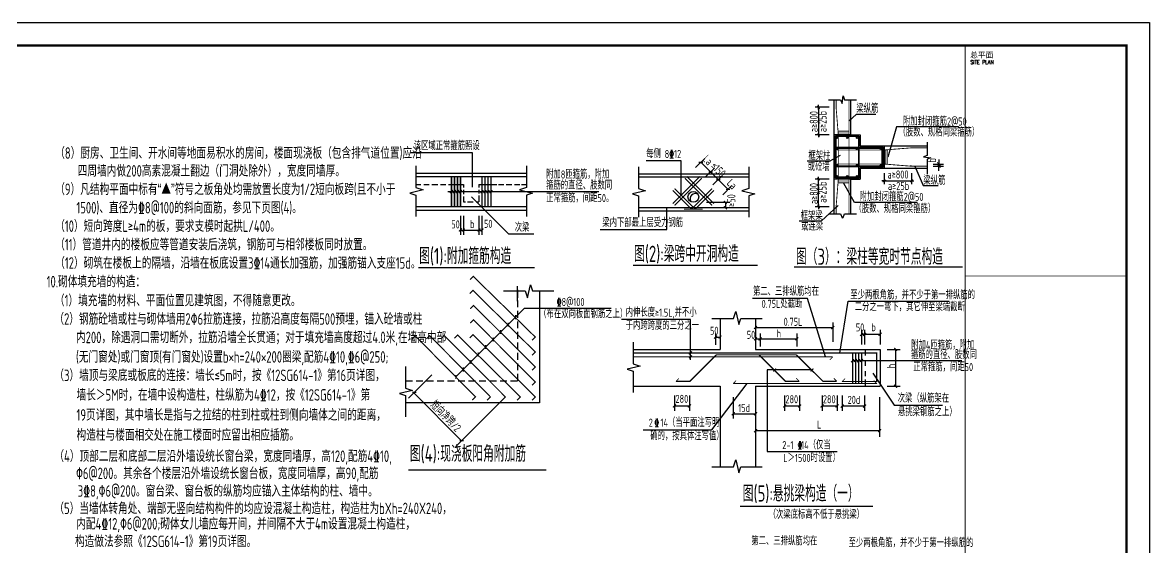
# Model space of a CAD drawing. Header units: millimetres. Extents: x 4533265 to 4958735, y 18976699 to 19555898.
# Drawn here: x 4828686 to 4877616, y 19463146 to 19485932 of the extents above; entities that cross this region are included whole.
import ezdxf

# ---------------------------------------------------------------- set-up
doc = ezdxf.new("R2010")
doc.units = ezdxf.units.MM
doc.header["$LTSCALE"] = 1000
doc.header["$MEASUREMENT"] = 0
for name, color, linetype in [('3T_WOOD', 21, 'Continuous'), ('TK', 4, 'Continuous'), ('图形', 2, 'Continuous'), ('文字', 4, 'Continuous'), ('砌体-小孔砖', 50, 'Continuous'), ('表格', 7, 'Continuous'), ('阳角加筋', 7, 'Continuous')]:
    doc.layers.add(name, color=color, linetype=linetype)
doc.styles.add('ROMANS', font='romans', dxfattribs={"width": 0.65, "height": 231.275})
doc.styles.add('TSSD_REIN', font='tssdeng.shx', dxfattribs={"width": 0.7, "bigfont": 'tssdchn.shx'})
doc.styles.add('图签宋体', font='', dxfattribs={"height": 300})
doc.styles.get('图签宋体').set_extended_font_data('NSimSun')

# ---------------------------------------------------------------- blocks, each defined once
blk = doc.blocks.new('DIMBLK')
blk.add_line((-2, 0), (0, 0))
at = {"const_width": 0.35}
blk.add_lwpolyline([(-0.71, -0.71), (0.71, 0.71)], dxfattribs=at)
blk = doc.blocks.new('DMTK2')
blk.add_line((-10, 0), (10, 0))
at = {"const_width": 4}
blk.add_lwpolyline([(-5.7, -5.7), (5.7, 5.7)], dxfattribs=at)
blk = doc.blocks.new('_ArchTick')
at = {"color": 0, "linetype": 'ByBlock', "const_width": 0.4}
blk.add_lwpolyline([(-0.5, -0.5), (0.5, 0.5)], dxfattribs=at)
blk = doc.blocks.new('GeYuanFrame_32550481', base_point=(20.09, 4.53))
at = {"layer": 'TK'}
blk.add_lwpolyline([(20.09, 4.53), (20.09, 598.53), (861.09, 598.53), (861.09, 4.53)], close=True, dxfattribs=at)
at = {"layer": 'TK', "const_width": 1}
blk.add_lwpolyline([(45.09, 588.53), (851.09, 588.53), (851.09, 14.53), (45.09, 14.53)], close=True, dxfattribs=at)
at = {"layer": 'TK'}
for points, const_width in [([(781.09, 588.53), (781.09, 14.53)], 0.4), ([(781.09, 488.5), (851.09, 488.5)], 0.35)]:
    blk.add_lwpolyline(points, dxfattribs=dict(at, const_width=const_width))
at = {"layer": 'TK', "style": '图签宋体'}
blk.add_text('总平面', height=2.4, dxfattribs=at).set_placement((783.23, 583.28))
at = {"layer": 'TK', "style": 'ROMANS', "width": 0.76}
blk.add_text('SITE PLAN', height=1.697, dxfattribs=at).set_placement((783.35, 580.49))

msp = doc.modelspace()

# ---------------------------------------------------------------- linework, layer by layer
at = {"layer": '图形', "color": 3, "linetype": 'Continuous'}
for p, q in [((4864569.7, 19481652), (4864900.8, 19481956.4)), ((4864900.8, 19481956.4), (4865730.4, 19481956.4)), ((4866638.6, 19481398), (4866249.7, 19480094)), ((4869317.8, 19481398), (4866638.6, 19481398)), ((4848216.2, 19480275.1), (4845541.4, 19480275.1)), ((4848216.2, 19478784), (4848216.2, 19480275.1)), ((4857907.9, 19479637.7), (4858305.2, 19480035.1)), ((4863723.7, 19479907.3), (4862758.8, 19479907.3)), ((4863723.7, 19479907.3), (4864198.7, 19480171.5)), ((4845766.2, 19479707.1), (4845766.2, 19478768.7)), ((4850566.2, 19479707.1), (4850566.2, 19478768.7)), ((4855423.4, 19479672.6), (4855423.4, 19478734.3)), ((4858137.1, 19479867), (4859316.6, 19478687.5)), ((4858332.1, 19479213.4), (4858729.5, 19479610.8)), ((4860223.4, 19479672.6), (4860223.4, 19478734.3)), ((4867432.8, 19479694), (4867794.6, 19478862.6)), ((4845766.2, 19479392.5), (4850566.2, 19479392.5)), ((4847308.5, 19479236.8), (4847308.5, 19477939.5)), ((4847438.5, 19479236.8), (4847438.5, 19477939.5)), ((4847568.5, 19479236.8), (4847568.5, 19477939.5)), ((4847698.5, 19479236.8), (4847698.5, 19477939.5)), ((4855423.4, 19479358), (4860223.4, 19479358)), ((4858663, 19478882.5), (4859060.4, 19479279.9)), ((4864806.2, 19478124.3), (4864331.3, 19478974)), ((4866089.7, 19479397.7), (4866089.7, 19478908.9)), ((4866099.7, 19479058.9), (4867279.7, 19479058.9)), ((4867289.7, 19479397.7), (4867289.7, 19478908.9)), ((4846074.5, 19478666.1), (4845507.2, 19478531.5)), ((4845507.2, 19478531.5), (4845766.2, 19478445.3)), ((4845766.2, 19478899.5), (4845985.3, 19478899.5)), ((4845766.2, 19478768.7), (4846074.5, 19478666.1)), ((4845766.2, 19478445.3), (4845766.2, 19477515.8)), ((4846103.5, 19478899.5), (4846339.8, 19478899.5)), ((4846451, 19478899.5), (4846715.1, 19478899.5)), ((4846840.2, 19478899.5), (4847062.6, 19478899.5)), ((4847147.6, 19478593.1), (4853704.3, 19478593.1)), ((4847180.7, 19478899.5), (4847828.5, 19478899.5)), ((4847828.5, 19478899.5), (4847828.5, 19478765.7)), ((4847828.5, 19478668.4), (4847828.5, 19478487.9)), ((4848504, 19478899.5), (4849272.7, 19478899.5)), ((4848504, 19478899.5), (4848504, 19478772.6)), ((4848504, 19478675.4), (4848504, 19478508.7)), ((4849356.1, 19478899.5), (4849585.5, 19478899.5)), ((4849689.8, 19478899.5), (4849926.1, 19478899.5)), ((4850044.2, 19478899.5), (4850280.5, 19478899.5)), ((4850566.2, 19478768.7), (4850258, 19478666.1)), ((4850258, 19478666.1), (4850825.3, 19478531.5)), ((4850357, 19478899.5), (4850566.2, 19478899.5)), ((4850825.3, 19478531.5), (4850566.2, 19478445.3)), ((4850566.2, 19478445.3), (4850566.2, 19477515.8)), ((4855731.7, 19478631.7), (4855164.3, 19478497.1)), ((4855164.3, 19478497.1), (4855423.4, 19478410.8)), ((4855423.4, 19478734.3), (4855731.7, 19478631.7)), ((4859087.3, 19478458.2), (4859484.7, 19478855.6)), ((4860223.4, 19478734.3), (4859915.1, 19478631.7)), ((4859915.1, 19478631.7), (4860482.5, 19478497.1)), ((4860482.5, 19478497.1), (4860223.4, 19478410.8)), ((4867794.6, 19478862.6), (4868434.3, 19478862.6)), ((4847828.5, 19478376.8), (4847828.5, 19478147.1)), ((4847828.5, 19478147.1), (4847917.5, 19478147.1)), ((4848007.8, 19478147.1), (4848251.1, 19478147.1)), ((4848183.7, 19478362.6), (4849790.4, 19476760)), ((4848383, 19478147.1), (4848504, 19478147.1)), ((4848504, 19478425.4), (4848504, 19478147.1)), ((4855423.4, 19478410.8), (4855423.4, 19477481.4)), ((4858387.9, 19478128.5), (4859397, 19478128.5)), ((4859204.1, 19478128.5), (4859204.1, 19477895.9)), ((4860223.4, 19478410.8), (4860223.4, 19477481.4)), ((4863377.3, 19477324), (4864097.7, 19477985.4)), ((4867526.4, 19478124.3), (4864806.2, 19478124.3)), ((4845766.2, 19477792.5), (4850566.2, 19477792.5)), ((4847698.5, 19477539.4), (4847698.5, 19476715)), ((4847828.5, 19477539.4), (4847828.5, 19476715)), ((4848504, 19477539.4), (4848504, 19476715)), ((4848634, 19477539.4), (4848634, 19476715)), ((4855423.4, 19477758), (4860223.4, 19477758)), ((4862406.6, 19477323.8), (4863377.3, 19477323.8)), ((4847698.5, 19476925.7), (4848634, 19476925.7)), ((4849790.4, 19476760), (4850884.6, 19476760)), ((4862764.6, 19473957.2), (4860385.6, 19473957.2)), ((4863555.7, 19471424.9), (4862764.6, 19473957.2)), ((4864177.5, 19471585.1), (4864541, 19473830.5)), ((4864541, 19473830.5), (4868916, 19473830.5)), ((4858612.6, 19473084.6), (4859550.9, 19473084.6)), ((4858969.1, 19473084.6), (4858969.1, 19471744.4)), ((4859550.9, 19473084.6), (4859653.6, 19473392.8)), ((4859653.6, 19473392.8), (4859788.1, 19472825.5)), ((4859788.1, 19472825.5), (4859874.4, 19473084.6)), ((4859874.4, 19473084.6), (4860803.8, 19473084.6)), ((4860512.4, 19473084.6), (4860512.4, 19471744.4)), ((4857689, 19473034.3), (4854690.9, 19473034.3)), ((4857689, 19471291.8), (4857689, 19473034.3)), ((4860512.4, 19472693), (4863861.6, 19472693)), ((4863861.6, 19472915.6), (4863861.6, 19472070.7)), ((4865115, 19472588.5), (4865115, 19471949.5)), ((4865245, 19472588.5), (4865245, 19471949.5)), ((4865920.5, 19472588.5), (4865920.5, 19471949.5)), ((4858772.6, 19472438.7), (4858772.6, 19471942.1)), ((4858772.6, 19472279.4), (4858969.9, 19472279.4)), ((4858969.9, 19472438.7), (4858969.9, 19471942.1)), ((4860512.4, 19472200.3), (4862309.8, 19472200.3)), ((4860709.8, 19472438.7), (4860709.8, 19471863)), ((4862309.8, 19472438.7), (4862309.8, 19471863)), ((4865115, 19472397.6), (4865920.5, 19472397.6)), ((4855199.4, 19472059), (4855199.4, 19471120.6)), ((4855199.4, 19471744.4), (4858969.1, 19471744.4)), ((4860512.4, 19471744.4), (4865920.5, 19471744.4)), ((4865265.4, 19471744.4), (4865265.4, 19471472.2)), ((4865920.5, 19471744.4), (4865920.5, 19470144.4)), ((4866233.1, 19471744.4), (4866787.5, 19471744.4)), ((4866595.7, 19471744.4), (4866595.7, 19470144.4)), ((4855199.4, 19471120.6), (4855507.7, 19471018)), ((4864725, 19471588.7), (4864725, 19470291.4)), ((4864725, 19471257.4), (4869471, 19471257.4)), ((4864855, 19471588.7), (4864855, 19470291.4)), ((4864985, 19471588.7), (4864985, 19470291.4)), ((4865115, 19471588.7), (4865115, 19470291.4)), ((4865265.4, 19471270.1), (4865265.4, 19471027.6)), ((4855507.7, 19471018), (4854940.3, 19470883.4)), ((4854940.3, 19470883.4), (4855199.4, 19470797.2)), ((4855199.4, 19470797.2), (4855199.4, 19469867.7)), ((4861018.9, 19470851.7), (4861018.9, 19467304.1)), ((4862944.9, 19470851.7), (4861018.9, 19470851.7)), ((4865265.4, 19470803.1), (4865265.4, 19470578.5)), ((4865600.3, 19470714.5), (4866537.1, 19469321)), ((4855199.4, 19470144.4), (4858969.1, 19470144.4)), ((4860137.4, 19470262.7), (4858599.3, 19468248.2)), ((4858969.1, 19470144.4), (4858969.1, 19466639.8)), ((4860512.4, 19470144.4), (4860512.4, 19466639.8)), ((4860512.4, 19470144.4), (4865920.5, 19470144.4)), ((4865265.4, 19470439.3), (4865265.4, 19470144.4)), ((4866233.1, 19470144.4), (4866787.5, 19470144.4)), ((4856989.2, 19469746.9), (4856989.2, 19469076.2)), ((4857641.9, 19469746.9), (4857641.9, 19469076.2)), ((4859545.8, 19469663.5), (4859545.8, 19468739.5)), ((4861774.2, 19469746.9), (4861774.2, 19469076.2)), ((4862426.8, 19469746.9), (4862426.8, 19469076.2)), ((4863402, 19469746.9), (4863402, 19469076.2)), ((4864054.6, 19469746.9), (4864054.6, 19469076.2)), ((4864274.1, 19469746.9), (4864274.1, 19469076.2)), ((4865245, 19469746.9), (4865245, 19469076.2)), ((4865898.9, 19469663.1), (4865898.9, 19467945.9)), ((4856989.2, 19469286.9), (4857641.9, 19469286.9)), ((4861774.2, 19469286.9), (4862426.8, 19469286.9)), ((4863402, 19469286.9), (4864054.6, 19469286.9)), ((4864274.1, 19469286.9), (4865245, 19469286.9)), ((4866537.1, 19469321), (4868632.6, 19469321)), ((4859545.8, 19468950.2), (4860512.4, 19468950.2)), ((4855632.3, 19468248.2), (4858599.3, 19468248.2)), ((4865898.9, 19468215.3), (4860512.4, 19468215.3)), ((4861018.9, 19467304.1), (4864050.6, 19467304.1)), ((4859550.9, 19466639.8), (4859653.6, 19466948.1)), ((4859653.6, 19466948.1), (4859788.1, 19466380.8)), ((4858612.6, 19466639.8), (4859550.9, 19466639.8)), ((4859788.1, 19466380.8), (4859874.4, 19466639.8)), ((4859874.4, 19466639.8), (4860803.8, 19466639.8))]:
    msp.add_line(p, q, dxfattribs=at)
at = {"layer": '图形', "color": 3, "linetype": 'Continuous', "ltscale": 0.6}
msp.add_line((4866033.7, 19480518), (4866033.7, 19479670), dxfattribs=at)
at = {"layer": '图形', "color": 3, "linetype": 'Continuous'}
for points in [[(4863682.5, 19482581.3), (4864207.4, 19482581.3), (4864270.6, 19482421), (4864317.1, 19482743.9), (4864374.1, 19482581.3), (4864901.5, 19482581.3)], [(4867966.1, 19480746.3), (4867966.1, 19480166.9), (4867805.8, 19480103.7), (4868128.7, 19480057.2), (4867966.1, 19480000.2), (4867966.1, 19479354.9)], [(4857283.9, 19478441.3), (4857283.9, 19479927.1), (4855760.8, 19479927.1)], [(4853770, 19476949.6), (4856657.8, 19476949.6), (4856657.8, 19477895.9)], [(4863682.5, 19477631.4), (4864207.4, 19477631.4), (4864270.6, 19477454.2), (4864317.1, 19477468.8), (4864374.1, 19477631.4), (4864901.5, 19477631.4)]]:
    msp.add_lwpolyline(points, dxfattribs=at)
at = {"layer": '图形', "color": 3, "linetype": 'Continuous', "ltscale": 0.6, "const_width": 36}
for points in [[(4864009.7, 19477631.4), (4864009.7, 19477934), (4864105.7, 19479134), (4864105.7, 19481054), (4864009.7, 19482254), (4864009.7, 19482581.3)], [(4864569.7, 19477631.4), (4864569.7, 19482581.3)], [(4864092.9, 19481214), (4864569.7, 19481214)], [(4864099.3, 19481134), (4864569.7, 19481134)], [(4864055.3, 19480398), (4866089.7, 19480398), (4867289.7, 19480494), (4867966.1, 19480494)], [(4866169.7, 19480404.4), (4866169.7, 19479783.6)], [(4866249.7, 19480410.8), (4866249.7, 19479777.2)], [(4864055.3, 19479790), (4866089.7, 19479790), (4867289.7, 19479694), (4867966.1, 19479694)], [(4864092.9, 19478974), (4864569.7, 19478974)], [(4864099.3, 19479054), (4864569.7, 19479054)]]:
    msp.add_lwpolyline(points, dxfattribs=at)
at = {"layer": '图形', "color": 3, "linetype": 'Continuous', "const_width": 36}
msp.add_lwpolyline([(4864004.4, 19479207.8), (4864004.4, 19480985.3), (4864983.6, 19480985.3), (4864983.6, 19479204)], close=True, dxfattribs=at)
at = {"layer": '图形', "color": 3, "linetype": 'Continuous'}
for points, const_width in [([(4864007.9, 19480501.9), (4866015.8, 19480501.9), (4866015.8, 19479683.9), (4864000.2, 19479683.9)], 36), ([(4845766.2, 19479236.8), (4850566.2, 19479236.8)], 55), ([(4847308.5, 19479236.8), (4847308.5, 19477939.5)], 55), ([(4847438.5, 19479236.8), (4847438.5, 19477939.5)], 55), ([(4847568.5, 19479236.8), (4847568.5, 19477939.5)], 55), ([(4847698.5, 19479236.8), (4847698.5, 19477939.5)], 55), ([(4848634, 19479236.8), (4848634, 19477939.5)], 55), ([(4848764, 19479236.8), (4848764, 19477939.5)], 55), ([(4848894, 19479236.8), (4848894, 19477939.5)], 55), ([(4849024, 19479236.8), (4849024, 19477939.5)], 55), ([(4855423.4, 19479227.2), (4860223.4, 19479227.2)], 55), ([(4858098.3, 19479255.7), (4856918.9, 19478076.3)], 50), ([(4858177.1, 19479176.9), (4856997.6, 19477997.5)], 50), ([(4857447.1, 19479176.9), (4858626.5, 19477997.5)], 50), ([(4857525.9, 19479255.7), (4858705.3, 19478076.3)], 50), ([(4857733.5, 19477834.1), (4856918.9, 19478648.7)], 50), ([(4857877.3, 19477847.8), (4856997.6, 19478727.5)], 50), ([(4857733.1, 19477834.1), (4858626.5, 19478727.5)], 50), ([(4857890.7, 19477834.1), (4858705.3, 19478648.7)], 50), ([(4845766.2, 19477939.5), (4850566.2, 19477939.5)], 55), ([(4855423.4, 19477895.9), (4860223.4, 19477895.9)], 55), ([(4857412.1, 19477834.1), (4858212.1, 19477834.1)], 50), ([(4845867.1, 19475297.1), (4850916.7, 19475297.1)], 60), ([(4855197.8, 19475391.5), (4860603.5, 19475391.5)], 60), ([(4862178.8, 19475325.1), (4869509.8, 19475325.1)], 60), ([(4864725, 19471588.7), (4864725, 19470291.4)], 55), ([(4864855, 19471588.7), (4864855, 19470291.4)], 55), ([(4864985, 19471588.7), (4864985, 19470291.4)], 55), ([(4865115, 19471588.7), (4865115, 19470291.4)], 55), ([(4855199.4, 19471420.4), (4863861.6, 19471420.4)], 35), ([(4858808, 19471501), (4857661.7, 19470360.4), (4857063.5, 19470360.4)], 60), ([(4858793.1, 19471507.6), (4860693.1, 19471507.6)], 35), ([(4859895.9, 19471507.6), (4862286.4, 19471507.6)], 35), ([(4860666.9, 19471507.6), (4861810.4, 19470360.4), (4862408.7, 19470360.4)], 60), ([(4862286.4, 19471507.6), (4863438.3, 19470360.4), (4864036.5, 19470360.4)], 60), ([(4863733.9, 19471286.3), (4863861.6, 19471420.4)], 35), ([(4857056.1, 19470352.6), (4857183.8, 19470486.7)], 35), ([(4859540.5, 19470254.9), (4859668.2, 19470389)], 35), ([(4862408.7, 19470360.4), (4862281, 19470494.4)], 35), ([(4864036.5, 19470360.4), (4863908.8, 19470494.4)], 35), ([(4864266.8, 19470341.1), (4864394.4, 19470475.2)], 35), ([(4859838.5, 19464928), (4865611.9, 19464928)], 60)]:
    msp.add_lwpolyline(points, dxfattribs=dict(at, const_width=const_width))
for points in [[(4864274.1, 19470348.9, 35, 35, 0), (4865769, 19470348.9, 55, 55, 0), (4865769, 19471588.7, 55, 55, 0), (4855199.4, 19471588.7, 0, 0, 0)], [(4859547.9, 19470262.7, 55, 55, 0), (4865769, 19470262.7, 35, 35, 0), (4865641.3, 19470396.7, 0, 0, 0)]]:
    msp.add_lwpolyline(points, format="xyseb", dxfattribs=at)
msp.add_circle((4857812.1, 19478362.5), 234, dxfattribs=at)
msp.add_arc((4857901.4, 19478273.2), 234, 60.67492, 209.37104, dxfattribs=at)
at = {"layer": '文字'}
for p, q in [((4863246.4, 19482154), (4863246.4, 19482354)), ((4863929.7, 19477631.4), (4863929.7, 19482581.3)), ((4864649.7, 19481054), (4864649.7, 19482581.3)), ((4863704.6, 19482254), (4863096.4, 19482254)), ((4863246.4, 19482244), (4863246.4, 19481064)), ((4863704.6, 19481054), (4863096.4, 19481054)), ((4863246.4, 19481154), (4863246.4, 19480954)), ((4864649.7, 19481054), (4863929.7, 19481054)), ((4864649.7, 19481054), (4865049.7, 19481054)), ((4865049.7, 19481054), (4865049.7, 19480574)), ((4865049.7, 19480574), (4866089.7, 19480574)), ((4866089.7, 19479614), (4866089.7, 19480574)), ((4866089.7, 19480574), (4867966.1, 19480574)), ((4865049.7, 19479614), (4866089.7, 19479614)), ((4865049.7, 19479134), (4865049.7, 19479614)), ((4866089.7, 19479614), (4867966.1, 19479614)), ((4867289.7, 19479694), (4867224, 19479694)), ((4868220.1, 19479790), (4868671.3, 19479790)), ((4868222.2, 19479694), (4868671.3, 19479694)), ((4868471.3, 19479790), (4868471.3, 19479694)), ((4863704.6, 19479134), (4863096.4, 19479134)), ((4863246.4, 19477944), (4863246.4, 19479124)), ((4864649.7, 19479134), (4863929.7, 19479134)), ((4864649.7, 19479134), (4865049.7, 19479134)), ((4864649.7, 19477631.4), (4864649.7, 19479134)), ((4866189.7, 19479058.9), (4865989.7, 19479058.9)), ((4867189.7, 19479058.9), (4867389.7, 19479058.9)), ((4863704.6, 19477934), (4863096.4, 19477934))]:
    msp.add_line(p, q, dxfattribs=at)
at = {"layer": '文字', "color": 6}
for p, q in [((4863985.7, 19480998), (4864993.7, 19480998)), ((4863985.7, 19479190), (4863985.7, 19480998)), ((4864017.7, 19479222), (4864017.7, 19480966)), ((4864993.7, 19480998), (4864993.7, 19479190)), ((4864017.7, 19480518), (4864961.7, 19480518)), ((4864017.7, 19480486), (4864961.7, 19480486)), ((4864993.7, 19480518), (4866033.7, 19480518)), ((4864993.7, 19480486), (4866001.7, 19480486)), ((4866001.7, 19480486), (4866001.7, 19479702)), ((4864961.7, 19479702), (4864017.7, 19479702)), ((4864961.7, 19479670), (4864017.7, 19479670)), ((4866001.7, 19479702), (4864993.7, 19479702)), ((4866033.7, 19479670), (4864993.7, 19479670)), ((4864993.7, 19479190), (4863985.7, 19479190)), ((4864961.7, 19479222), (4864017.7, 19479222))]:
    msp.add_line(p, q, dxfattribs=at)
at = {"layer": '文字', "const_width": 40}
for points in [[(4863303, 19482197.4), (4863189.8, 19482310.6)], [(4863189.8, 19481110.6), (4863303, 19480997.4)], [(4866146.3, 19479115.5), (4866033.2, 19479002.3)], [(4867233.2, 19479002.3), (4867346.3, 19479115.5)]]:
    msp.add_lwpolyline(points, dxfattribs=at)
at = {"layer": '文字'}
msp.add_lwpolyline([(4865049.7, 19479614), (4865049.7, 19479134), (4863929.7, 19479134), (4863929.7, 19481054), (4865049.7, 19481054), (4865049.7, 19480574), (4866089.7, 19480574), (4866089.7, 19479614)], close=True, dxfattribs=at)
at = {"layer": '文字', "const_width": 34}
for points in [[(4864040.6, 19480928.9, 1), (4864074.6, 19480928.9, 1)], [(4864474.9, 19480928.9, 1), (4864508.9, 19480928.9, 1)], [(4864904.8, 19480928.9, 1), (4864938.8, 19480928.9, 1)], [(4864040.6, 19480448.9, 1), (4864074.6, 19480448.9, 1)], [(4864904.8, 19480448.9, 1), (4864938.8, 19480448.9, 1)], [(4865944.8, 19480448.9, 1), (4865978.8, 19480448.9, 1)], [(4864040.6, 19479739.1, 1), (4864074.6, 19479739.1, 1)], [(4864904.8, 19479739.1, 1), (4864938.8, 19479739.1, 1)], [(4865944.8, 19479739.1, 1), (4865978.8, 19479739.1, 1)], [(4864040.6, 19479259.1, 1), (4864074.6, 19479259.1, 1)], [(4864474.9, 19479259.1, 1), (4864508.9, 19479259.1, 1)], [(4864904.8, 19479259.1, 1), (4864938.8, 19479259.1, 1)]]:
    msp.add_lwpolyline(points, format="xyb", close=True, dxfattribs=at)
at = {"layer": '文字'}
for centre in [(4864057.6, 19480928.9), (4864491.9, 19480928.9), (4864921.8, 19480928.9), (4864057.6, 19480448.9), (4864921.8, 19480448.9), (4865961.8, 19480448.9), (4864057.6, 19479739.1), (4864921.8, 19479739.1), (4865961.8, 19479739.1), (4864057.6, 19479259.1), (4864491.9, 19479259.1), (4864921.8, 19479259.1)]:
    msp.add_circle(centre, 32, dxfattribs=at)
at = {"layer": '阳角加筋', "color": 3, "linetype": 'Continuous'}
for p, q in [((4850606.1, 19473975.5), (4850740.6, 19474542.8)), ((4850740.6, 19474542.8), (4850826.9, 19474283.8)), ((4849565.1, 19474283.8), (4850503.4, 19474283.8)), ((4850170.1, 19473831), (4850170.1, 19474482.1)), ((4850170.1, 19474324.1), (4850170.1, 19474026.5)), ((4850170.1, 19474283.8), (4850170.1, 19473988.9)), ((4850503.4, 19474283.8), (4850606.1, 19473975.5)), ((4850826.9, 19474283.8), (4851756.4, 19474283.8)), ((4851130.1, 19474283.8), (4851130.1, 19469421.5)), ((4850170.1, 19473868.5), (4850170.1, 19473570.8)), ((4850170.1, 19473412.9), (4850170.1, 19473115.2)), ((4850170.1, 19472957.3), (4850170.1, 19472659.6)), ((4850170.1, 19472501.6), (4850170.1, 19472204)), ((4850170.1, 19472046), (4850170.1, 19471748.3)), ((4850170.1, 19471590.4), (4850170.1, 19471292.7)), ((4850170.1, 19471134.8), (4850170.1, 19470837.1)), ((4845310.9, 19471001.3), (4845310.9, 19470063)), ((4845310.9, 19471001.3), (4845310.9, 19470063)), ((4845440.7, 19469624.1), (4846462.8, 19470646.2)), ((4850170.1, 19470679.1), (4850170.1, 19470381.5)), ((4845310.9, 19470381.5), (4845613.8, 19470381.5)), ((4845771.8, 19470381.5), (4846069.5, 19470381.5)), ((4846227.4, 19470381.5), (4846525.1, 19470381.5)), ((4846683, 19470381.5), (4846980.7, 19470381.5)), ((4847138.7, 19470381.5), (4847436.3, 19470381.5)), ((4847594.3, 19470381.5), (4847892, 19470381.5)), ((4848049.9, 19470381.5), (4848347.6, 19470381.5)), ((4848505.5, 19470381.5), (4848803.2, 19470381.5)), ((4848961.2, 19470381.5), (4849258.8, 19470381.5)), ((4849416.8, 19470381.5), (4849714.5, 19470381.5)), ((4849872.4, 19470381.5), (4850170.1, 19470381.5)), ((4845619.2, 19469960.4), (4845051.8, 19469825.8)), ((4845619.2, 19469960.4), (4845051.8, 19469825.8)), ((4845051.8, 19469825.8), (4845310.9, 19469739.6)), ((4845051.8, 19469825.8), (4845310.9, 19469739.6)), ((4845310.9, 19470063), (4845619.2, 19469960.4)), ((4845310.9, 19470063), (4845619.2, 19469960.4)), ((4845310.9, 19469739.6), (4845310.9, 19468810.1)), ((4845310.9, 19469739.6), (4845310.9, 19468810.1)), ((4845673.3, 19469856.7), (4847749.9, 19467780.1)), ((4847494.1, 19467524.3), (4849620.2, 19469650.4)), ((4851130.1, 19469421.5), (4845310.9, 19469421.5))]:
    msp.add_line(p, q, dxfattribs=at)
for points, const_width in [([(4848112.9, 19474772.5), (4848254.3, 19474913.9), (4850949.6, 19472278.7), (4850808.1, 19472137.3)], 50), ([(4848100.6, 19474164.9), (4848242, 19474306.4), (4850949.6, 19471629.2), (4850808.1, 19471487.8)], 50), ([(4848127.3, 19473508.6), (4848268.8, 19473650.1), (4850949.6, 19470979.8), (4850808.1, 19470838.3)], 50), ([(4848124.8, 19472881.6), (4848266.2, 19473023), (4850949.6, 19470330.3), (4850808.1, 19470188.9)], 50), ([(4845593.1, 19472194.1), (4845734.5, 19472335.5), (4848351.7, 19469680.8), (4848210.3, 19469539.4)], 50), ([(4846219.3, 19472198.7), (4846360.7, 19472340.1), (4849001.1, 19469680.8), (4848859.7, 19469539.4)], 50), ([(4846849.1, 19472206.5), (4846990.6, 19472347.9), (4849650.6, 19469680.8), (4849509.2, 19469539.4)], 50), ([(4847436.3, 19472222.4), (4847577.7, 19472363.8), (4850300.1, 19469680.8), (4850158.7, 19469539.4)], 50), ([(4848102.8, 19472244.8), (4848244.2, 19472386.2), (4850949.6, 19469680.8), (4850808.1, 19469539.4)], 50), ([(4845438.1, 19466506.2), (4851422.7, 19466506.2)], 60)]:
    msp.add_lwpolyline(points, dxfattribs=dict(at, const_width=const_width))
msp.add_lwpolyline([(4847497.4, 19470547.3), (4850483.4, 19473533.3), (4854237.5, 19473533.3)], dxfattribs=at)

# ---------------------------------------------------------------- block references
at = {"layer": '3T_WOOD', "xscale": 100, "yscale": 100, "zscale": 100}
msp.add_blockref('GeYuanFrame_32550481', (4793515.7, 19426532), dxfattribs=at)
at = {"layer": '文字', "xscale": 100, "yscale": 100, "zscale": 100}
for p, rotation in [((4868471.3, 19479790), 270), ((4868471.3, 19479694), 90)]:
    msp.add_blockref('DIMBLK', p, dxfattribs=dict(at, rotation=rotation))
at = {"layer": '文字', "color": 1, "xscale": 10, "yscale": 10, "zscale": 10}
for p, rotation in [((4863246.4, 19479134), 90), ((4863246.4, 19477934), 270)]:
    msp.add_blockref('DMTK2', p, dxfattribs=dict(at, rotation=rotation))
at = {"layer": '表格', "color": 3, "linetype": 'Continuous', "yscale": 127}
for p, xscale, zscale, rotation in [((4858137.1, 19479867), 126.9999999996845, 126.9999999998491, 314.9999999988116), ((4858561.4, 19479442.7), 126.9999999996845, 126.9999999998491, 314.9999999988116), ((4858892.3, 19479111.8), 126.9999999996845, 126.9999999998491, 314.9999999988116), ((4847308.5, 19478593.1), 127, 127, 180), ((4847438.5, 19478593.1), 127, 127, 180), ((4847568.5, 19478593.1), 127, 127, 180), ((4847698.5, 19478593.1), 127, 127, 180), ((4848634, 19478593.1), 127, 127, 180), ((4848764, 19478593.1), 127, 127, 180), ((4848894, 19478593.1), 127, 127, 180), ((4849024, 19478593.1), 127, 127, 180), ((4859316.6, 19478687.5), 126.9999999996845, 126.9999999998491, 314.9999999988116), ((4859204.1, 19478128.5), 127, 127, 270), ((4859204.1, 19477895.9), 127, 127, 270), ((4847698.5, 19476925.7), 127, 127, 180), ((4847828.5, 19476925.7), 127, 127, 180), ((4848504, 19476925.7), 127, 127, 180), ((4848634, 19476925.7), 127, 127, 180), ((4860512.4, 19472693), 127, 127, 180), ((4863861.6, 19472693), 127, 127, 180), ((4858772.6, 19472279.4), 127, 127, 180), ((4858969.1, 19472279.4), 127, 127, 180), ((4860512.4, 19472200.3), 127, 127, 180), ((4860709.8, 19472200.3), 127, 127, 180), ((4862309.8, 19472200.3), 127, 127, 180), ((4865115, 19472397.6), 127, 127, 180), ((4865245, 19472397.6), 127, 127, 180), ((4865920.5, 19472397.6), 127, 127, 180), ((4857689, 19471588.7), 127, 127, 180), ((4866595.7, 19471744.4), 127, 127, 270), ((4857689, 19471420.4), 127, 127, 180), ((4864725, 19471252.4), 127, 127, 180), ((4864855, 19471257.4), 127, 127, 180), ((4864985, 19471252.4), 127, 127, 180), ((4865115, 19471257.4), 127, 127, 180), ((4861343.1, 19470850.5), 127, 127, 180), ((4862963.8, 19470851.7), 127, 127, 180), ((4866595.7, 19470144.4), 127, 127, 270), ((4856989.2, 19469286.9), 127, 127, 180), ((4857641.9, 19469286.9), 127, 127, 180), ((4861774.2, 19469286.9), 127, 127, 180), ((4862426.8, 19469286.9), 127, 127, 180), ((4863402, 19469286.9), 127, 127, 180), ((4864054.6, 19469286.9), 127, 127, 180), ((4864274.1, 19469286.9), 127, 127, 180), ((4865245, 19469286.9), 127, 127, 180), ((4859545.8, 19468950.2), 127, 127, 180), ((4860512.4, 19468950.2), 127, 127, 180), ((4860512.4, 19468215.3), 127, 127, 180), ((4865898.9, 19468215.3), 127, 127, 180)]:
    msp.add_blockref('_ArchTick', p, dxfattribs=dict(at, xscale=xscale, zscale=zscale, rotation=rotation))
at = {"layer": '阳角加筋', "color": 3, "linetype": 'Continuous', "xscale": 126.9999999996845, "yscale": 127.0000000037253, "zscale": 127.0000000023186}
for p, rotation in [((4850095.3, 19473145.2), 45.0000000011884), ((4849445.8, 19472495.8), 45.0000000011884), ((4849770.6, 19472820.5), 45.0000000011884), ((4849121.1, 19472171), 45.0000000011884), ((4848471.6, 19471521.6), 45.0000000011884), ((4848796.3, 19471846.3), 45.0000000011884), ((4848146.9, 19471196.8), 45.0000000011884), ((4847497.4, 19470547.3), 45.0000000011884), ((4847822.1, 19470872.1), 45.0000000011884), ((4845696.5, 19469879.9), 134.9999999988116), ((4847749.9, 19467780.1), 134.9999999988116)]:
    msp.add_blockref('_ArchTick', p, dxfattribs=dict(at, rotation=rotation))

# ---------------------------------------------------------------- texts
at = {"layer": '图形', "color": 3, "linetype": 'Continuous', "style": 'TSSD_REIN', "width": 0.7}
for s, height, p in [('梁纵筋', 350, (4864889.2, 19482018.2)), ('附加封闭箍筋2@50', 350, (4866914.7, 19481461.7)), ('（肢数、规格同梁箍筋）', 350, (4866720.2, 19480990.5)), ('该区域正常箍筋照设', 350, (4845671.2, 19480399.4)), ('每侧 8\x8412', 350, (4855764.4, 19480051.4)), ('框架柱', 350, (4862808.8, 19479965.8)), ('附加8匝箍筋，附加', 350, (4851418.8, 19479160.1)), ('或砼墙', 350, (4862777.6, 19479497)), ('a\x93800', 350, (4866239.3, 19479159.6)), ('箍筋的直径、肢数同', 350, (4851420.4, 19478686.8)), ('梁纵筋', 350, (4867800.9, 19478894.1)), ('正常箍筋，间距50。', 350, (4851420.4, 19478135.6)), ('附加封闭箍筋2@50', 350, (4865035.4, 19478188)), ('（肢数、规格同梁箍筋）', 350, (4864809, 19477668.8)), ('框架梁', 350, (4862470.2, 19477359.9)), ('50', 350, (4847301.5, 19476994.6)), ('b', 350, (4848115.8, 19477009.6)), ('50', 350, (4848721.5, 19477019.4)), ('次梁', 350, (4850057.8, 19476854.6)), ('梁内下部最上层受力钢筋', 350, (4853860.6, 19477061.4)), ('或连梁', 350, (4862491.9, 19476905.8)), ('图(1):附加箍筋构造', 700, (4845910.8, 19475449.4)), ('图(2):梁跨中开洞构造', 700, (4855241.5, 19475543.8)), ('图（3）：梁柱等宽时节点构造', 700, (4862268, 19475418.7)), ('第二、三排纵筋均在', 350, (4860402, 19474077.9)), ('至少两根角筋，并不少于第一排纵筋的', 350, (4864627.9, 19473925.7)), ('内伸长度≥1.5L,并不小', 350, (4854872.3, 19473166.7)), ('0.75L处截断', 350, (4860774.2, 19473545.7)), ('二分之一弯下，其它伸至梁端截断', 350, (4864820.3, 19473408.6)), ('0.75L', 350, (4861729.9, 19472766.3)), ('于内跨跨度的三分之一', 350, (4854872.3, 19472599.9)), ('50', 350, (4858533.9, 19472377.4)), ('h', 350, (4861426.1, 19472261.7)), ('50', 350, (4864864.9, 19472522.1)), ('b', 350, (4865540.2, 19472533.3)), ('50', 350, (4860130.5, 19472201.6)), ('附加4匝箍筋，附加', 350, (4867270.3, 19471751.1)), ('箍筋的直径、肢数同', 350, (4867255.8, 19471327.3)), ('正常箍筋，间距50', 350, (4867361.8, 19470798.6)), ('280', 350, (4857036.1, 19469421.2)), ('280', 350, (4861807.7, 19469405.2)), ('280', 350, (4863435.6, 19469405.2)), ('20d', 350, (4864510.4, 19469378.7)), ('次梁（纵筋架在', 350, (4866685.8, 19469442.3)), ('15d', 350, (4859760.2, 19469024.2)), ('悬挑梁钢筋之上）', 350, (4866697.7, 19468849.6)), ('2  14（当平面注写明', 350, (4855873.7, 19468386.8)), ('L', 350, (4863178.9, 19468306.5)), ('确的，按具体注写值）', 350, (4855940.1, 19467806.9)), ('2-1  14（仅当', 350, (4861674.1, 19467413.1)), ('L＞1500时设置）', 350, (4861716.6, 19466857.5)), ('图(5):悬挑梁构造（一）', 700, (4859958, 19465138)), ('（次梁底标高不低于悬挑梁）', 350, (4861081.4, 19464394.5)), ('第二、三排纵筋均在', 350, (4860330, 19463246.7)), ('至少两根角筋，并不少于第一排纵筋的', 350, (4864554.8, 19463166.2))]:
    msp.add_text(s, height=height, dxfattribs=at).set_placement(p)
for s, rotation, p in [('a≥800', 90, (4863216.6, 19481172.5)), ('a\x9325b', 90, (4863596, 19481172.1)), ('La', 315, (4858183.4, 19479971.7)), ('b', 90, (4868347.5, 19479856.6)), ('≤150', 315, (4858531.5, 19479662.6)), ('La', 315, (4859237.4, 19478928.3)), ('a≥800', 90, (4863216.6, 19478049.2)), ('a\x9325b', 90, (4863596, 19478103.2)), ('≥50', 90, (4859636.9, 19477933.5)), ('h', 90, (4866569.9, 19470922.8))]:
    msp.add_text(s, height=350, rotation=rotation, dxfattribs=at).set_placement(p)
at = {"layer": '图形', "color": 2, "linetype": 'Continuous', "style": 'TSSD_REIN', "width": 0.7}
for p in [(4856117.8, 19468386.8), (4862335.7, 19467413.1)]:
    msp.add_text('\x84', height=350, dxfattribs=at).set_placement(p)
at = {"layer": '文字', "linetype": 'Continuous', "style": 'TSSD_REIN', "width": 0.7}
for s, p in [('（8）厨房、卫生间、开水间等地面易积水的房间，楼面现浇板（包含排气道位置)应沿', (4830103.6, 19480016.8)), ('四周墙内做200高素混凝土翻边（门洞处除外），宽度同墙厚。', (4831080.8, 19479243.6)), ('（9）凡结构平面中标有“▲”符号之板角处均需放置长度为1/2短向板跨(且不小于', (4830103.6, 19478443.6)), ('1500)、直径为\x848@100的斜向面筋，参见下页图(4)。', (4831026.4, 19477643.6)), ('（10）短向跨度L≥4m的板，要求支模时起拱L/400。', (4830103.6, 19476843.6)), ('（11）管道井内的楼板应等管道安装后浇筑，钢筋可与相邻楼板同时放置。', (4830103.6, 19476043.6)), ('（12）砌筑在楼板上的隔墙，沿墙在板底设置3\x8414通长加强筋，加强筋锚入支座15d。', (4830103.6, 19475243.6)), ('10.砌体填充墙的构造：', (4829732.9, 19474433.9))]:
    msp.add_text(s, height=500, dxfattribs=at).set_placement(p)
at = {"layer": '文字', "style": 'TSSD_REIN', "width": 0.7}
msp.add_text('a\x9325b', height=350, dxfattribs=at).set_placement((4866260.8, 19478664.7))
at = {"layer": '砌体-小孔砖', "color": 3, "linetype": 'Continuous', "style": 'TSSD_REIN', "width": 0.7}
for s, p in [('（1）填充墙的材料、平面位置见建筑图，不得随意更改。', (4830092.5, 19473615.1)), ('（2）钢筋砼墙或柱与砌体墙用2\x826拉筋连接，拉筋沿高度每隔500预埋，锚入砼墙或柱', (4830067.9, 19472813.7)), ('内200，除遇洞口需切断外，拉筋沿墙全长贯通；对于填充墙高度超过4.0米,在墙高中部', (4831006.6, 19472013.7)), ('(无门窗处)或门窗顶(有门窗处)设置b×h=240×200圈梁,配筋4\x8410,\x846@250;    ', (4831006.6, 19471166.8)), ('（3）墙顶与梁底或板底的连接：墙长≤5m时，按《12SG614-1》第16页详图，', (4830067.9, 19470367.9)), ('墙长＞5M时，在墙中设构造柱，柱纵筋为4\x8412，按《12SG614-1》第', (4831029.5, 19469517.5)), ('19页详图，其中墙长是指与之拉结的柱到柱或柱到侧向墙体之间的距离，', (4831029.5, 19468649.5)), ('构造柱与楼面相交处在施工楼面时应留出相应插筋。', (4831029.5, 19467778.3)), ('（4）顶部二层和底部二层沿外墙设统长窗台梁，宽度同墙厚，高120,配筋4\x8410,', (4830067.9, 19466857.8)), ('\x826@200。其余各个楼层沿外墙设统长窗台板，宽度同墙厚，高90,配筋', (4831007.5, 19466112.7)), ('3\x848,\x826@200。窗台梁、窗台板的纵筋均应锚入主体结构的柱、墙中。', (4831085.3, 19465347.3)), ('（5）当墙体转角处、端部无竖向结构构件的均应设混凝土构造柱，构造柱为bXh=240X240，', (4830067.9, 19464591.2)), ('内配4\x8412,\x826@200;砌体女儿墙应每开间，并间隔不大于4m设置混凝土构造柱，', (4831017.7, 19463922.8)), ('构造做法参照《12SG614-1》第19页详图。', (4830963.2, 19463159.9))]:
    msp.add_text(s, height=500, dxfattribs=at).set_placement(p)
at = {"layer": '阳角加筋', "color": 3, "linetype": 'Continuous', "style": 'TSSD_REIN', "width": 0.7}
for s, height, p in [('\x848@100', 350, (4851881.5, 19473626.2)), ('（布在双向板面钢筋之上）', 350, (4851120, 19473104.3)), ('图(4):现浇板阳角附加筋', 700, (4845504.9, 19466863.3))]:
    msp.add_text(s, height=height, dxfattribs=at).set_placement(p)
msp.add_text('短向净跨/2', height=350, rotation=315, dxfattribs=at).set_placement((4846351.2, 19469290.6))

doc.saveas('drawing.dxf')
